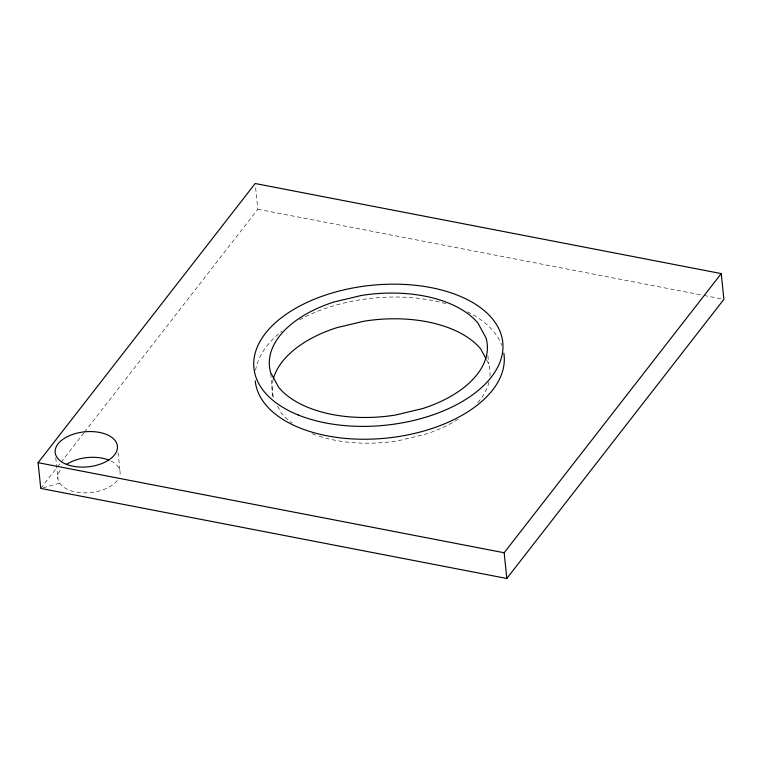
<?xml version="1.0" encoding="UTF-8"?>
<svg xmlns="http://www.w3.org/2000/svg" width="762" height="762" viewBox="0 0 762 762"><rect width="100%" height="100%" fill="white"/><g stroke="black" fill="none" stroke-linecap="round" stroke-linejoin="round"><path stroke-width="0.57" stroke-dasharray="3.81 2.86" d="M40.757 488.413L56.788 467.801M57.512 466.868L60.427 463.115M61.16 462.182L83.734 433.14M84.468 432.206L257.842 209.245L255.422 185.852M42.986 487.794L59.684 483.175M257.842 209.245L702.878 295.256M704.04 295.485L721.566 298.866M486.566 359.797L488.718 363.769A109.452 61.522 -5.9 0 1 489.928 376.371M277.597 406.184L281.349 413.118A109.452 61.522 -5.9 0 0 292.179 423.081M487.88 355.587L488.718 363.769M270.739 373.666L273.282 398.231A109.452 61.522 -5.9 0 1 273.006 380.009M118.072 452.628L120.005 471.335M55.75 457.752L57.922 478.803M117.205 480.527A31.271 17.574 -5.9 0 1 75.809 491.985A31.271 17.574 -5.9 0 1 60.722 469.611M110.985 461.029A31.271 17.574 -5.9 0 1 119.653 475.964M488.994 381.991A109.452 61.522 -5.9 0 1 476.822 403.736M458.076 419.252A109.452 61.522 -5.9 0 1 425.32 434.292L398.021 440.788A109.452 61.522 -5.9 0 1 316.868 435.454M315.725 435.064A109.452 61.522 -5.9 0 1 311.258 433.387M255.565 370.361A125.092 70.314 -5.9 0 1 282.207 331.013M299.533 319.735A125.092 70.314 -5.9 0 1 447.151 304.048M467.392 311.829A125.092 70.314 -5.9 0 1 501.767 345.367"/><path stroke-width="1.14" d="M38.1 462.677L255.184 183.518L721.243 273.587L723.9 299.323L506.816 578.482L40.757 488.413L38.1 462.677L504.158 552.755L721.243 273.587M486.023 358.797L480.651 348.882A109.452 61.522 -5.9 0 0 363.979 321.212L336.68 327.708A109.452 61.522 -5.9 0 0 273.282 378.924M504.158 552.755L506.816 578.482M66.913 464.153A31.271 17.574 -5.9 0 1 108.985 460.134M503.834 353.206A125.092 70.314 -5.9 0 1 388.572 437.893A125.092 70.314 -5.9 0 1 255.222 380.8M361.321 295.485L334.023 301.981A109.452 61.522 -5.9 0 0 270.615 372.494L278.692 387.382A109.452 61.522 -5.9 0 0 395.364 415.061L422.662 408.565A109.452 61.522 -5.9 0 0 486.061 338.042L477.984 323.155A109.452 61.522 -5.9 0 0 361.321 295.485M66.284 464.268A31.271 17.574 -5.9 0 0 116.996 450.237A31.271 17.574 -5.9 0 0 75.638 433.511A31.271 17.574 -5.9 0 0 66.284 464.268M298.266 414.995A125.092 70.314 -5.9 0 0 501.091 358.845A125.092 70.314 -5.9 0 0 335.661 291.979A125.092 70.314 -5.9 0 0 298.266 414.995"/></g></svg>
